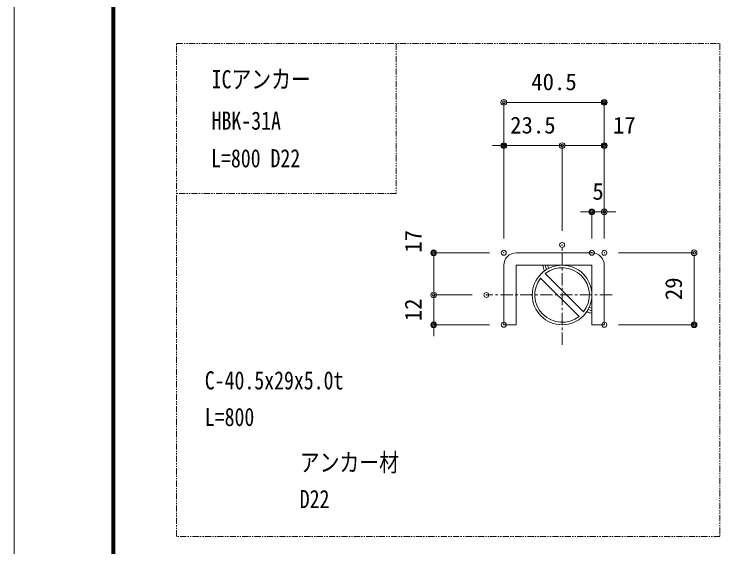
# Model space of a CAD drawing. Units: millimetres, scale not verified. Extents: x -1682 to 1682, y -1188 to 1188.
# Drawn here: x -1682 to -1113, y -331 to 99 of the extents above; entities that cross this region are included whole.
import ezdxf
from ezdxf.enums import TextEntityAlignment as Align

# ---------------------------------------------------------------- set-up
doc = ezdxf.new("R2010")
doc.units = ezdxf.units.MM
doc.header["$LTSCALE"] = 8
doc.header["$PDMODE"] = 32
doc.header["$PDSIZE"] = 4
doc.linetypes.add('USER1', pattern=[2, 1.25, -0.25, 0.25, -0.25])
doc.linetypes.add('USER2', pattern=[1.25, 0.625, -0.125, 0.125, -0.125, 0.125, -0.125])
for name, color, linetype, lineweight in [('0-0_0', 7, 'Continuous', 18), ('0-1_DEFPOINTS', 7, 'Continuous', 18), ('0-4_アンカー', 4, 'Continuous', 18), ('0-6_WAKU', 7, 'Continuous', 18), ('0-E_3中心線', 2, 'USER1', 18), ('0-F_41ｱﾙﾐ', 6, 'Continuous', 18), ('1-0_1手摺寸法', 3, 'Continuous', 18), ('1-4_2a', 1, 'USER2', 18)]:
    doc.layers.add(name, color=color, linetype=linetype, lineweight=lineweight)
doc.styles.add('ＭＳ ゴシック', font='')
doc.styles.get('ＭＳ ゴシック').set_extended_font_data('MS Gothic')

# ---------------------------------------------------------------- blocks, each defined once
blk = doc.blocks.new('_ORIGIN2')
at = {"layer": '0-0_0'}
blk.add_line((-0.5, 0), (-1, 0), dxfattribs=at)
for radius in [0.5, 0.25]:
    blk.add_circle((0, 0), radius, dxfattribs=at)
blk = doc.blocks.new('D68')
at = {"layer": '0-1_DEFPOINTS'}
for p in [(-1064.644, 451.51), (-1145.644, 330.274), (-1064.644, 330.274)]:
    blk.add_point(p, dxfattribs=at)
at = {"layer": '1-0_1手摺寸法', "color": 7}
for p, q in [((-1145.644, 341.774), (-1145.644, 451.51)), ((-1141.044, 451.51), (-1069.244, 451.51)), ((-1064.644, 341.774), (-1064.644, 451.51))]:
    blk.add_line(p, q, dxfattribs=at)
at = {"layer": '1-0_1手摺寸法', "xscale": 4.6, "yscale": 4.6, "rotation": 180}
blk.add_blockref('_ORIGIN2', (-1145.644, 451.51), dxfattribs=at)
at = {"layer": '1-0_1手摺寸法', "xscale": 4.6, "yscale": 4.6}
blk.add_blockref('_ORIGIN2', (-1064.644, 451.51), dxfattribs=at)
at = {"layer": '1-0_1手摺寸法', "color": 7, "style": 'ＭＳ ゴシック'}
blk.add_text('40.5', height=13.49, dxfattribs=at).set_placement((-1123.544, 457.26), align=Align.BOTTOM_LEFT)
blk = doc.blocks.new('D69')
at = {"layer": '0-1_DEFPOINTS'}
for p in [(-1064.644, 416.603), (-1098.644, 336.581), (-1064.644, 330.274)]:
    blk.add_point(p, dxfattribs=at)
at = {"layer": '1-0_1手摺寸法', "color": 7}
for p, q in [((-1098.644, 348.081), (-1098.644, 416.603)), ((-1094.044, 416.603), (-1069.244, 416.603)), ((-1064.644, 341.774), (-1064.644, 416.603))]:
    blk.add_line(p, q, dxfattribs=at)
at = {"layer": '1-0_1手摺寸法', "xscale": 4.6, "yscale": 4.6, "rotation": 180}
blk.add_blockref('_ORIGIN2', (-1098.644, 416.603), dxfattribs=at)
at = {"layer": '1-0_1手摺寸法', "xscale": 4.6, "yscale": 4.6}
blk.add_blockref('_ORIGIN2', (-1064.644, 416.603), dxfattribs=at)
at = {"layer": '1-0_1手摺寸法', "color": 7, "style": 'ＭＳ ゴシック'}
blk.add_text('17', height=13.49, dxfattribs=at).set_placement((-1057.698, 422.353), align=Align.BOTTOM_LEFT)
blk = doc.blocks.new('D70')
at = {"layer": '0-1_DEFPOINTS'}
for p in [(-1145.644, 416.603), (-1098.644, 336.581), (-1145.644, 330.274)]:
    blk.add_point(p, dxfattribs=at)
at = {"layer": '1-0_1手摺寸法', "color": 7}
for p, q in [((-1150.244, 416.603), (-1154.844, 416.603)), ((-1145.644, 341.774), (-1145.644, 416.603)), ((-1098.644, 416.603), (-1145.644, 416.603)), ((-1098.644, 348.081), (-1098.644, 416.603)), ((-1094.044, 416.603), (-1089.444, 416.603))]:
    blk.add_line(p, q, dxfattribs=at)
at = {"layer": '1-0_1手摺寸法', "xscale": 4.6, "yscale": 4.6}
blk.add_blockref('_ORIGIN2', (-1145.644, 416.603), dxfattribs=at)
at = {"layer": '1-0_1手摺寸法', "xscale": 4.6, "yscale": 4.6, "rotation": 180}
blk.add_blockref('_ORIGIN2', (-1098.644, 416.603), dxfattribs=at)
at = {"layer": '1-0_1手摺寸法', "color": 7, "style": 'ＭＳ ゴシック'}
blk.add_text('23.5', height=13.49, dxfattribs=at).set_placement((-1140.544, 422.353), align=Align.BOTTOM_LEFT)
blk = doc.blocks.new('D71')
at = {"layer": '0-1_DEFPOINTS'}
for p in [(-1064.644, 330.274), (-1064.644, 272.274), (-992.267, 272.274)]:
    blk.add_point(p, dxfattribs=at)
at = {"layer": '1-0_1手摺寸法', "color": 7}
for p, q in [((-1053.144, 330.274), (-992.267, 330.274)), ((-992.267, 325.674), (-992.267, 276.874)), ((-1053.144, 272.274), (-992.267, 272.274))]:
    blk.add_line(p, q, dxfattribs=at)
at = {"layer": '1-0_1手摺寸法', "xscale": 4.6, "yscale": 4.6}
for p, rotation in [((-992.267, 330.274), 90), ((-992.267, 272.274), 270)]:
    blk.add_blockref('_ORIGIN2', p, dxfattribs=dict(at, rotation=rotation))
at = {"layer": '1-0_1手摺寸法', "color": 7, "style": 'ＭＳ ゴシック'}
blk.add_text('29', height=13.49, rotation=90, dxfattribs=at).set_placement((-998.017, 292.074), align=Align.BOTTOM_LEFT)
blk = doc.blocks.new('D72')
at = {"layer": '0-1_DEFPOINTS'}
for p in [(-1202.149, 330.274), (-1145.644, 330.274), (-1159.718, 296.274)]:
    blk.add_point(p, dxfattribs=at)
at = {"layer": '1-0_1手摺寸法', "color": 7}
for p, q in [((-1157.144, 330.274), (-1202.149, 330.274)), ((-1202.149, 300.874), (-1202.149, 325.674)), ((-1171.218, 296.274), (-1202.149, 296.274))]:
    blk.add_line(p, q, dxfattribs=at)
at = {"layer": '1-0_1手摺寸法', "xscale": 4.6, "yscale": 4.6}
for p, rotation in [((-1202.149, 330.274), 90), ((-1202.149, 296.274), 270)]:
    blk.add_blockref('_ORIGIN2', p, dxfattribs=dict(at, rotation=rotation))
at = {"layer": '1-0_1手摺寸法', "color": 7, "style": 'ＭＳ ゴシック'}
blk.add_text('17', height=13.49, rotation=90, dxfattribs=at).set_placement((-1207.899, 330.274), align=Align.BOTTOM_LEFT)
blk = doc.blocks.new('D73')
at = {"layer": '0-1_DEFPOINTS'}
for p in [(-1074.644, 363.241), (-1074.644, 330.274), (-1064.644, 330.274)]:
    blk.add_point(p, dxfattribs=at)
at = {"layer": '1-0_1手摺寸法', "color": 7}
for p, q in [((-1079.244, 363.241), (-1083.844, 363.241)), ((-1074.644, 341.774), (-1074.644, 363.241)), ((-1064.644, 363.241), (-1074.644, 363.241)), ((-1064.644, 341.774), (-1064.644, 363.241)), ((-1060.044, 363.241), (-1055.444, 363.241))]:
    blk.add_line(p, q, dxfattribs=at)
at = {"layer": '1-0_1手摺寸法', "xscale": 4.6, "yscale": 4.6}
blk.add_blockref('_ORIGIN2', (-1074.644, 363.241), dxfattribs=at)
at = {"layer": '1-0_1手摺寸法', "xscale": 4.6, "yscale": 4.6, "rotation": 180}
blk.add_blockref('_ORIGIN2', (-1064.644, 363.241), dxfattribs=at)
at = {"layer": '1-0_1手摺寸法', "color": 7, "style": 'ＭＳ ゴシック'}
blk.add_text('5', height=13.49, dxfattribs=at).set_placement((-1074.244, 368.991), align=Align.BOTTOM_LEFT)
blk = doc.blocks.new('D78')
at = {"layer": '0-1_DEFPOINTS'}
for p in [(-1159.718, 296.274), (-1202.149, 272.274), (-1145.644, 272.274)]:
    blk.add_point(p, dxfattribs=at)
at = {"layer": '1-0_1手摺寸法', "color": 7}
for p, q in [((-1202.149, 300.874), (-1202.149, 305.474)), ((-1171.218, 296.274), (-1202.149, 296.274)), ((-1202.149, 296.274), (-1202.149, 272.274)), ((-1157.144, 272.274), (-1202.149, 272.274)), ((-1202.149, 267.674), (-1202.149, 263.074))]:
    blk.add_line(p, q, dxfattribs=at)
at = {"layer": '1-0_1手摺寸法', "xscale": 4.6, "yscale": 4.6}
for p, rotation in [((-1202.149, 296.274), 270), ((-1202.149, 272.274), 90)]:
    blk.add_blockref('_ORIGIN2', p, dxfattribs=dict(at, rotation=rotation))
at = {"layer": '1-0_1手摺寸法', "color": 7, "style": 'ＭＳ ゴシック'}
blk.add_text('12', height=13.49, rotation=90, dxfattribs=at).set_placement((-1207.899, 275.074), align=Align.BOTTOM_LEFT)

msp = doc.modelspace()

# ---------------------------------------------------------------- linework, layer by layer
at = {"layer": '0-1_DEFPOINTS', "color": 5}
msp.add_line((-1682, 1188), (-1682, -1188), dxfattribs=at)
at = {"layer": '0-4_アンカー'}
for p, q in [((-1277.383, -93.668), (-1216.383, -93.668)), ((-1287.383, -151.668), (-1287.383, -103.668)), ((-1277.383, -151.668), (-1277.383, -103.668)), ((-1277.383, -103.668), (-1216.383, -103.668)), ((-1254.383, -103.668), (-1216.383, -103.668)), ((-1216.383, -103.668), (-1216.383, -151.668)), ((-1206.383, -103.668), (-1206.383, -151.668)), ((-1287.383, -151.668), (-1277.383, -151.668)), ((-1216.383, -151.668), (-1206.383, -151.668))]:
    msp.add_line(p, q, dxfattribs=at)
for centre, start, end in [((-1277.383, -103.668), 90, 180), ((-1216.383, -103.668), 0, 90)]:
    msp.add_arc(centre, 10, start, end, dxfattribs=at)
at = {"layer": '0-6_WAKU'}
for p, q in [((-1603.2, 1133.2), (-1603.2, -1129.2)), ((-1602.6, 1132.6), (-1602.6, -1128.6)), ((-1602, 1132), (-1602, -1128)), ((-1601.4, 1131.4), (-1601.4, -1127.4)), ((-1600.8, 1130.8), (-1600.8, -1126.8))]:
    msp.add_line(p, q, dxfattribs=at)
at = {"layer": '0-E_3中心線'}
for p, q in [((-1240.383, -167.975), (-1240.383, -87.361)), ((-1200.076, -127.668), (-1301.457, -127.668))]:
    msp.add_line(p, q, dxfattribs=at)
at = {"layer": '0-F_41ｱﾙﾐ'}
for p, q in [((-1223.103, -141.288), (-1254.003, -110.387)), ((-1226.763, -144.949), (-1257.664, -114.048))]:
    msp.add_line(p, q, dxfattribs=at)
msp.add_circle((-1240.383, -127.668), 24, dxfattribs=at)
for start, end in [(321.75633, 128.24367), (141.75633, 308.24367)]:
    msp.add_arc((-1240.383, -127.668), 22.003, start, end, dxfattribs=at)
at = {"layer": '1-0_1手摺寸法'}
for centre, radius, start, end in [((-1247.493, -103.668), 8.327, 180, 213.21396), ((-1247.493, -103.668), 6.327, 180, 213.11704), ((-1247.493, -103.668), 4.327, 180, 215.15014), ((-1216.383, -133.882), 8.327, 240.32789, 270), ((-1216.383, -133.882), 6.327, 240.96643, 270), ((-1216.383, -133.882), 4.327, 239.9842, 270)]:
    msp.add_arc(centre, radius, start, end, dxfattribs=at)
at = {"layer": '1-4_2a'}
for p, q in [((-1374.112, 74.915), (-1374.112, -45.88)), ((-1374.112, -45.88), (-1551.076, -45.88))]:
    msp.add_line(p, q, dxfattribs=at)
msp.add_lwpolyline([(-1113.231, -322.234), (-1551.076, -322.234), (-1551.076, 74.915), (-1113.231, 74.915)], close=True, dxfattribs=at)

# ---------------------------------------------------------------- block references
at = {"layer": '1-0_1手摺寸法'}
for name in ['D68', 'D70', 'D69', 'D73', 'D72', 'D71', 'D78']:
    msp.add_blockref(name, (-141.739, -423.942), dxfattribs=at)

# ---------------------------------------------------------------- texts
at = {"layer": '0-0_0', "style": 'ＭＳ ゴシック', "width": 0.8}
for s, p in [('ICアンカー ', (-1522.814, 34.448)), ('HBK-31A', (-1522.814, 1.115)), ('L=800 D22', (-1523.241, -29.22)), ('C-40.5x29x5.0t', (-1528.33, -208.186)), ('L=800', (-1528.33, -237.687)), ('アンカー材', (-1451.805, -274.347)), ('D22', (-1451.805, -303.848))]:
    msp.add_text(s, height=14.66, dxfattribs=at).set_placement(p, align=Align.BOTTOM_LEFT)

doc.saveas('drawing.dxf')
